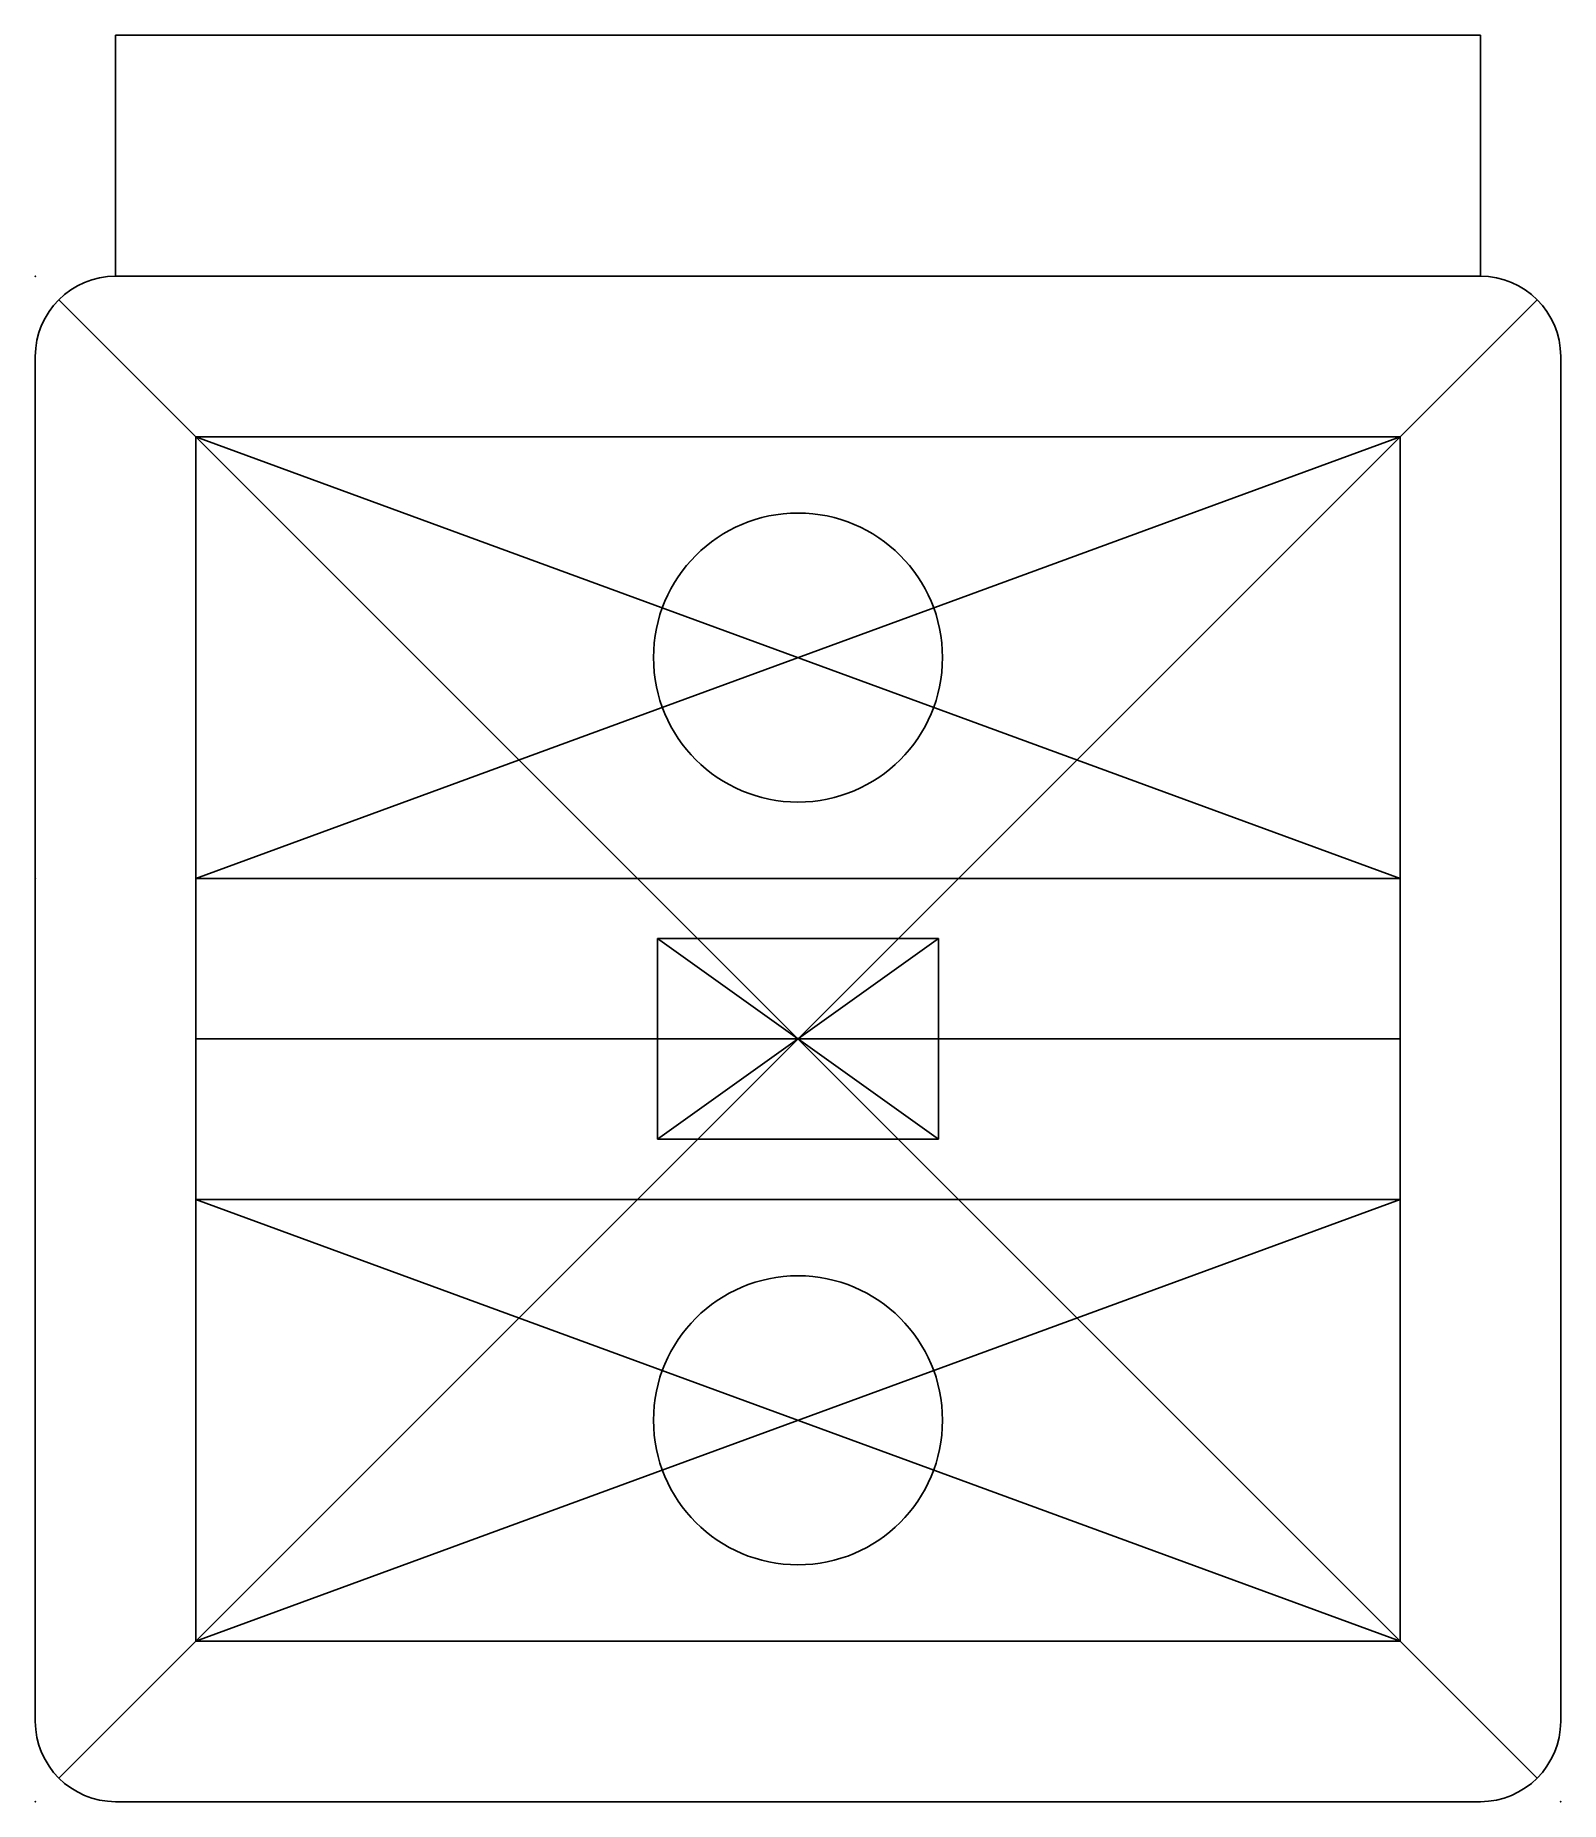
# Model space of a CAD drawing. Header units: centimetres. Extents: x 0 to 1.9, y 0 to 2.2.
import ezdxf

# ---------------------------------------------------------------- set-up
doc = ezdxf.new("R2010")
doc.units = ezdxf.units.CM
doc.header["$MEASUREMENT"] = 0
for name, color, linetype in [('Korry_Button_Novo_Vertical v6_Sketch1', 7, 'Continuous'), ('Korry_Button_Novo_Vertical v6_Sketch10', 7, 'Continuous'), ('Korry_Button_Novo_Vertical v6_Sketch11', 7, 'Continuous'), ('Korry_Button_Novo_Vertical v6_Sketch12', 7, 'Continuous'), ('Korry_Button_Novo_Vertical v6_Sketch2', 7, 'Continuous'), ('Korry_Button_Novo_Vertical v6_Sketch3', 7, 'Continuous'), ('Korry_Button_Novo_Vertical v6_Sketch4', 7, 'Continuous')]:
    doc.layers.add(name, color=color, linetype=linetype)

msp = doc.modelspace()

# ---------------------------------------------------------------- linework, layer by layer
at = {"layer": 'Korry_Button_Novo_Vertical v6_Sketch1'}
for p, q in [((1.8, 1.9), (0.1, 1.9)), ((1.8707, 1.8707), (0.0293, 0.0293)), ((1.8707, 0.0293), (0.0293, 1.8707)), ((0, 1.8), (0, 0.1)), ((1.9, 0.1), (1.9, 1.8)), ((0.2, 1.7), (1.7, 1.7)), ((0.2, 0.2), (0.2, 1.7)), ((1.7, 1.7), (0.2, 0.2)), ((0.2, 1.7), (1.7, 0.2)), ((1.7, 1.7), (1.7, 0.2)), ((1.7, 0.2), (0.2, 0.2)), ((0.1, 0), (1.8, 0))]:
    msp.add_line(p, q, dxfattribs=at)
for centre, start, end in [((0.1, 1.8), 90, 180), ((1.8, 1.8), 0, 90), ((0.1, 0.1), 180, 270), ((1.8, 0.1), 270, 0)]:
    msp.add_arc(centre, 0.1, start, end, dxfattribs=at)
for p in [(0, 1.9), (0.95, 0.95), (0.95, 0.95), (0, 0), (0, 0), (1.9, 0)]:
    msp.add_point(p, dxfattribs=at)
at = {"layer": 'Korry_Button_Novo_Vertical v6_Sketch10'}
for p, q in [((1.8, 0, 0.7), (0.1, 0, 0.7)), ((1.8, 0, 0.9), (0.1, 0, 0.9)), ((0.1, 0), (1.8, 0)), ((0.1, 0, 0.4), (0.1, 0, 0.7)), ((0.1, 0, 0.9), (0.1, 0)), ((1.8, 0, 0.4), (0.1, 0, 0.4)), ((1.8, 0), (1.8, 0, 0.9)), ((1.8, 0, 0.7), (1.8, 0, 0.4))]:
    msp.add_line(p, q, dxfattribs=at)
msp.add_point((0, 0), dxfattribs=at)
at = {"layer": 'Korry_Button_Novo_Vertical v6_Sketch11'}
for p, q in [((1.8, 1.9), (0.1, 1.9)), ((0.1, 1.9, 0.9), (1.8, 1.9, 0.9)), ((0.1, 1.9, 0.4), (0.1, 1.9, 0.7)), ((1.8, 1.9, 0.7), (0.1, 1.9, 0.7)), ((0.1, 1.9), (0.1, 1.9, 0.9)), ((0.1, 1.9, 0.4), (1.8, 1.9, 0.4)), ((1.8, 1.9, 0.9), (1.8, 1.9)), ((1.8, 1.9, 0.4), (1.8, 1.9, 0.7))]:
    msp.add_line(p, q, dxfattribs=at)
msp.add_point((0, 1.9), dxfattribs=at)
at = {"layer": 'Korry_Button_Novo_Vertical v6_Sketch12'}
for p, q in [((0.1, 2.2, 0.4), (1.8, 2.2, 0.4)), ((0.1, 1.9, 0.4), (0.1, 2.2, 0.4)), ((1.8, 2.2, 0.4), (1.8, 1.9, 0.4)), ((1.8, 1.9, 0.4), (0.1, 1.9, 0.4))]:
    msp.add_line(p, q, dxfattribs=at)
msp.add_point((0, 0, 0.4), dxfattribs=at)
at = {"layer": 'Korry_Button_Novo_Vertical v6_Sketch2'}
for p, q in [((1.8, 1.9, 0.3), (0.1, 1.9, 0.3)), ((0, 1.8, 0.3), (0, 0.1, 0.3)), ((1.9, 0.1, 0.3), (1.9, 1.8, 0.3)), ((1.7, 0.2, 0.3), (0.2, 1.7, 0.3)), ((0.2, 0.2, 0.3), (0.2, 1.7, 0.3)), ((0.2, 0.2, 0.3), (1.7, 1.7, 0.3)), ((0.2, 1.7, 0.3), (1.7, 1.7, 0.3)), ((1.7, 1.7, 0.3), (1.7, 0.2, 0.3)), ((0.2, 0.75, 0.3), (0.2, 1.15, 0.3)), ((1.7, 1.15, 0.3), (0.2, 1.15, 0.3)), ((1.7, 1.15, 0.3), (1.7, 0.75, 0.3)), ((0.775, 1.075, 0.3), (1.125, 1.075, 0.3)), ((1.125, 0.825, 0.3), (0.775, 1.075, 0.3)), ((0.775, 0.825, 0.3), (0.775, 1.075, 0.3)), ((1.125, 1.075, 0.3), (0.775, 0.825, 0.3)), ((1.125, 1.075, 0.3), (1.125, 0.825, 0.3)), ((0.95, 0.95, 0.3), (0.2, 0.95, 0.3)), ((0.95, 0.95, 0.3), (1.7, 0.95, 0.3)), ((1.125, 0.825, 0.3), (0.775, 0.825, 0.3)), ((1.7, 0.75, 0.3), (0.2, 0.75, 0.3)), ((1.7, 0.2, 0.3), (0.2, 0.2, 0.3)), ((0.1, 0, 0.3), (1.8, 0, 0.3))]:
    msp.add_line(p, q, dxfattribs=at)
for centre, start, end in [((0.1, 1.8, 0.3), 90, 180), ((1.8, 1.8, 0.3), 0, 90), ((0.1, 0.1, 0.3), 180, 270), ((1.8, 0.1, 0.3), 270, 0)]:
    msp.add_arc(centre, 0.1, start, end, dxfattribs=at)
for p in [(0.95, 0.95, 0.3), (0.95, 0.95, 0.3), (0, 0, 0.3)]:
    msp.add_point(p, dxfattribs=at)
at = {"layer": 'Korry_Button_Novo_Vertical v6_Sketch3'}
for p, q in [((0.2, 1.15, 0.7), (1.7, 1.15, 0.7)), ((0.2, 1.15, 0.3), (0.2, 1.15, 0.7)), ((1.7, 1.15, 0.3), (0.2, 1.15, 0.3)), ((1.7, 1.15, 0.7), (1.7, 1.15, 0.3))]:
    msp.add_line(p, q, dxfattribs=at)
msp.add_point((0, 1.15), dxfattribs=at)
at = {"layer": 'Korry_Button_Novo_Vertical v6_Sketch4'}
for p, q in [((1.8, 1.9, 0.7), (0.1, 1.9, 0.7)), ((0, 1.8, 0.7), (0, 0.1, 0.7)), ((1.9, 0.1, 0.7), (1.9, 1.8, 0.7)), ((0.2, 1.15, 0.7), (0.2, 1.7, 0.7)), ((0.2, 1.7, 0.7), (1.7, 1.7, 0.7)), ((0.2, 1.15, 0.7), (1.7, 1.7, 0.7)), ((0.2, 1.7, 0.7), (1.7, 1.7, 0.7)), ((1.7, 1.15, 0.7), (0.2, 1.7, 0.7)), ((0.2, 1.15, 0.7), (1.7, 1.7, 0.7)), ((0.2, 1.15, 0.7), (0.2, 1.7, 0.7)), ((1.7, 1.15, 0.7), (0.2, 1.7, 0.7)), ((1.7, 1.7, 0.7), (1.7, 1.15, 0.7)), ((1.7, 1.7, 0.7), (1.7, 1.15, 0.7)), ((1.7, 1.15, 0.7), (0.2, 1.15, 0.7)), ((1.7, 1.15, 0.7), (0.2, 1.15, 0.7)), ((0.775, 0.825, 0.7), (0.775, 1.075, 0.7)), ((0.775, 1.075, 0.7), (1.125, 1.075, 0.7)), ((1.125, 1.075, 0.7), (1.125, 0.825, 0.7)), ((1.125, 0.825, 0.7), (0.775, 0.825, 0.7)), ((0.2, 0.75, 0.7), (1.7, 0.75, 0.7)), ((0.2, 0.2, 0.7), (0.2, 0.75, 0.7)), ((0.2, 0.2, 0.7), (1.7, 0.75, 0.7)), ((1.7, 0.2, 0.7), (0.2, 0.75, 0.7)), ((1.7, 0.2, 0.7), (0.2, 0.75, 0.7)), ((0.2, 0.2, 0.7), (1.7, 0.75, 0.7)), ((0.2, 0.75, 0.7), (1.7, 0.75, 0.7)), ((0.2, 0.2, 0.7), (0.2, 0.75, 0.7)), ((1.7, 0.75, 0.7), (1.7, 0.2, 0.7)), ((1.7, 0.75, 0.7), (1.7, 0.2, 0.7)), ((1.7, 0.2, 0.7), (0.2, 0.2, 0.7)), ((1.7, 0.2, 0.7), (0.2, 0.2, 0.7)), ((0.1, 0, 0.7), (1.8, 0, 0.7))]:
    msp.add_line(p, q, dxfattribs=at)
for centre in [(0.95, 1.425, 0.7), (0.95, 0.475, 0.7)]:
    msp.add_circle(centre, 0.18, dxfattribs=at)
for centre, start, end in [((0.1, 1.8, 0.7), 90, 180), ((1.8, 1.8, 0.7), 0, 90), ((0.1, 0.1, 0.7), 180, 270), ((1.8, 0.1, 0.7), 270, 0)]:
    msp.add_arc(centre, 0.1, start, end, dxfattribs=at)
for p in [(0.95, 1.425, 0.7), (0.95, 1.425, 0.7), (0.95, 0.475, 0.7), (0.95, 0.475, 0.7), (0, 0, 0.7)]:
    msp.add_point(p, dxfattribs=at)

doc.saveas('drawing.dxf')
